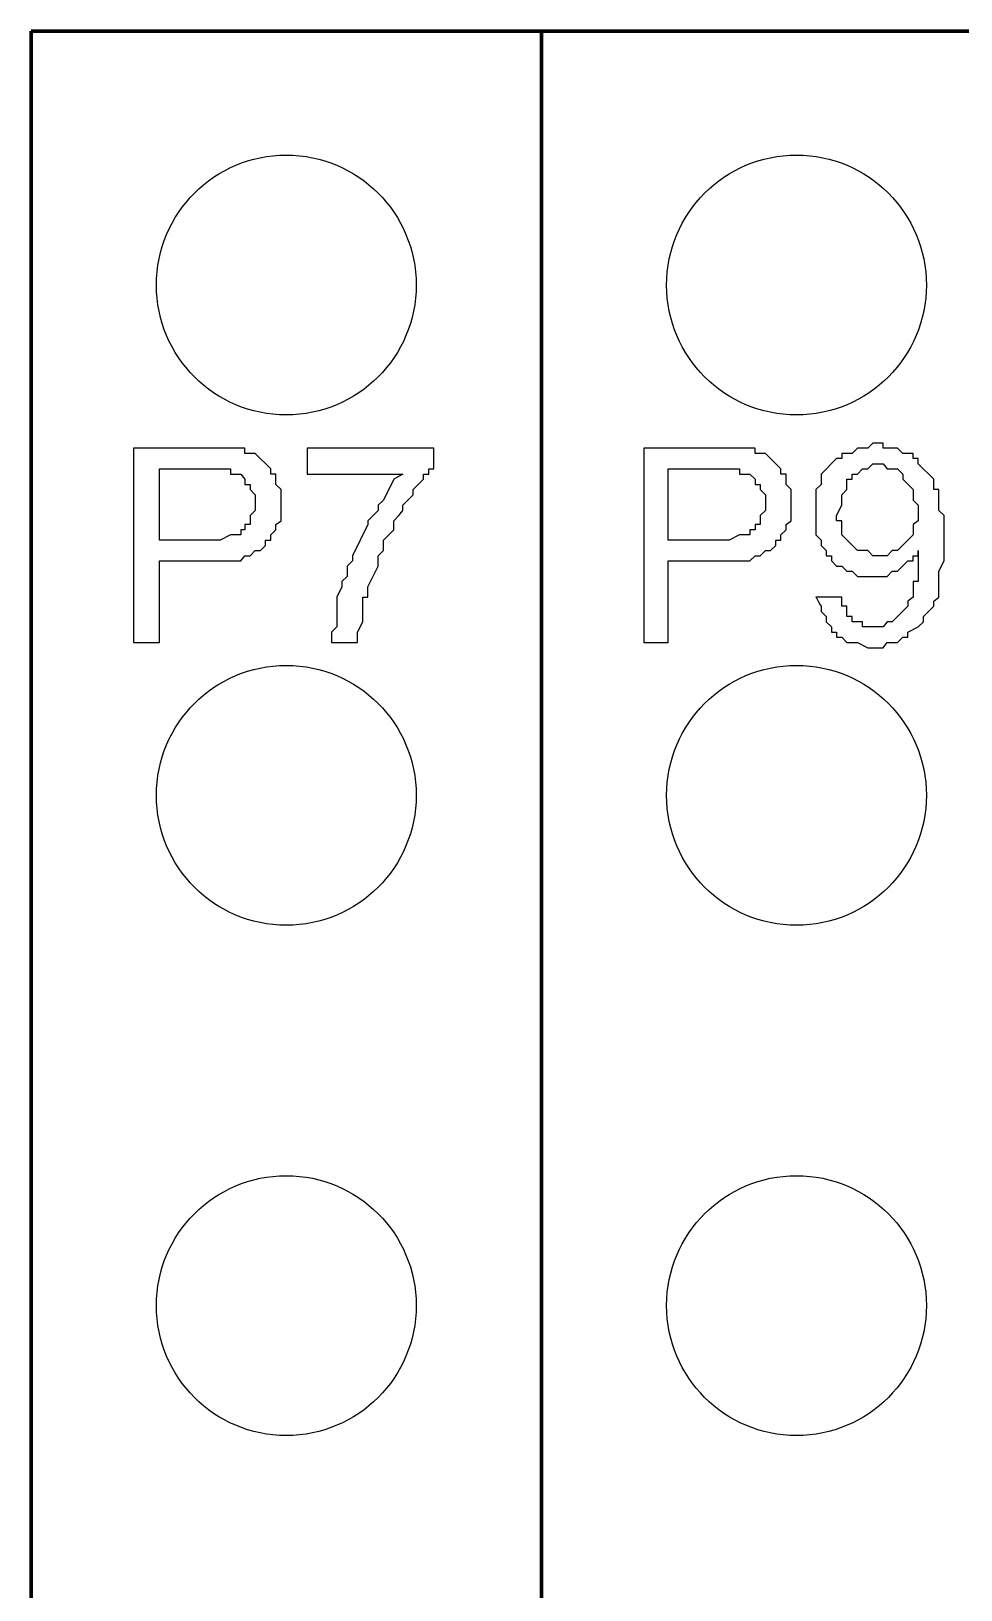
# Model space of a CAD drawing. Header units: millimetres. Extents: x -109 to -14.2, y -107.5 to -24.7.
# Drawn here: x -51.69 to -47.05, y -48.48 to -40.72 of the extents above; entities that cross this region are included whole.
import ezdxf

# ---------------------------------------------------------------- set-up
doc = ezdxf.new("R2010")
doc.units = ezdxf.units.MM
doc.header["$MEASUREMENT"] = 0
doc.layers.add('layer 1', color=7, linetype='Continuous')

msp = doc.modelspace()

# ---------------------------------------------------------------- linework, layer by layer
at = {"layer": 'layer 1', "color": 0}
for centre in [(-50.4162, -41.9801), (-47.8735, -41.9801), (-50.4162, -44.5228), (-47.8735, -44.5228), (-50.4162, -47.0655), (-47.8735, -47.0655)]:
    msp.add_ellipse(centre, major_axis=(0, 0.6474), ratio=1, dxfattribs=at)
at = {"layer": 'layer 1', "color": 0, "lineweight": 80}
for points in [[(-51.6876, -40.7152), (-51.6876, -40.7152), (-49.1449, -40.7152), (-49.1449, -40.7152)], [(-51.6875, -91.5042), (-51.6875, -91.5042), (-51.6875, -40.7152), (-51.6875, -40.7152)], [(-49.1449, -40.7152), (-49.1449, -40.7152), (-46.6087, -40.7152), (-46.6087, -40.7152)], [(-49.1448, -91.5042), (-49.1448, -91.5042), (-49.1448, -40.7152), (-49.1448, -40.7152)], [(-49.1448, -91.5042), (-49.1448, -91.5042), (-49.1448, -40.7152), (-49.1448, -40.7152)]]:
    msp.add_open_spline(points, degree=3, dxfattribs=at)
at = {"layer": 'layer 1', "color": 0}
for points, knots in [([(-47.7768, -43.5354), (-47.7768, -43.5354), (-47.6477, -43.5354), (-47.6477, -43.5354), (-47.6477, -43.5354), (-47.6477, -43.5354), (-47.6477, -43.5806), (-47.6477, -43.5806), (-47.6477, -43.5806), (-47.6477, -43.5806), (-47.6219, -43.5806), (-47.6219, -43.5806), (-47.6219, -43.5806), (-47.6219, -43.5806), (-47.6219, -43.6322), (-47.6219, -43.6322), (-47.6219, -43.6322), (-47.6219, -43.6322), (-47.5961, -43.6322), (-47.5961, -43.6322), (-47.5961, -43.6322), (-47.5961, -43.6322), (-47.5961, -43.658), (-47.5961, -43.658), (-47.5961, -43.658), (-47.5961, -43.658), (-47.5444, -43.658), (-47.5444, -43.658), (-47.5444, -43.658), (-47.5444, -43.658), (-47.5444, -43.6838), (-47.5444, -43.6838), (-47.5444, -43.6838), (-47.5444, -43.6838), (-47.4412, -43.6838), (-47.4412, -43.6838), (-47.4412, -43.6838), (-47.4412, -43.6838), (-47.4218, -43.658), (-47.4218, -43.658), (-47.4218, -43.658), (-47.4218, -43.658), (-47.396, -43.658), (-47.396, -43.658), (-47.396, -43.658), (-47.396, -43.658), (-47.3186, -43.5806), (-47.3186, -43.5806), (-47.3186, -43.5806), (-47.3186, -43.5806), (-47.3186, -43.5548), (-47.3186, -43.5548), (-47.3186, -43.5548), (-47.3186, -43.5548), (-47.2927, -43.5354), (-47.2927, -43.5354), (-47.2927, -43.5354), (-47.2927, -43.5354), (-47.2927, -43.458), (-47.2927, -43.458), (-47.2927, -43.458), (-47.2927, -43.458), (-47.267, -43.458), (-47.267, -43.458), (-47.267, -43.458), (-47.267, -43.458), (-47.267, -43.3031), (-47.267, -43.3031), (-47.267, -43.3031), (-47.267, -43.3031), (-47.267, -43.3289), (-47.267, -43.3289), (-47.267, -43.3289), (-47.267, -43.3289), (-47.2927, -43.3289), (-47.2927, -43.3289), (-47.2927, -43.3289), (-47.2927, -43.3289), (-47.2927, -43.3547), (-47.2927, -43.3547), (-47.2927, -43.3547), (-47.2927, -43.3547), (-47.3186, -43.3547), (-47.3186, -43.3547), (-47.3186, -43.3547), (-47.3186, -43.3547), (-47.3702, -43.4063), (-47.3702, -43.4063), (-47.3702, -43.4063), (-47.3702, -43.4063), (-47.396, -43.4063), (-47.396, -43.4063), (-47.396, -43.4063), (-47.396, -43.4063), (-47.4218, -43.4322), (-47.4218, -43.4322), (-47.4218, -43.4322), (-47.4218, -43.4322), (-47.5703, -43.4322), (-47.5703, -43.4322), (-47.5703, -43.4322), (-47.5703, -43.4322), (-47.5961, -43.4063), (-47.5961, -43.4063), (-47.5961, -43.4063), (-47.5961, -43.4063), (-47.6219, -43.4063), (-47.6219, -43.4063), (-47.6219, -43.4063), (-47.6219, -43.4063), (-47.6477, -43.3805), (-47.6477, -43.3805), (-47.6477, -43.3805), (-47.6477, -43.3805), (-47.6735, -43.3805), (-47.6735, -43.3805), (-47.6735, -43.3805), (-47.6735, -43.3805), (-47.6993, -43.3547), (-47.6993, -43.3547), (-47.6993, -43.3547), (-47.6993, -43.3547), (-47.6993, -43.3289), (-47.6993, -43.3289), (-47.6993, -43.3289), (-47.6993, -43.3289), (-47.7251, -43.3289), (-47.7251, -43.3289), (-47.7251, -43.3289), (-47.7251, -43.3289), (-47.7251, -43.3031), (-47.7251, -43.3031), (-47.7251, -43.3031), (-47.7251, -43.3031), (-47.751, -43.2773), (-47.751, -43.2773), (-47.751, -43.2773), (-47.751, -43.2773), (-47.751, -43.2515), (-47.751, -43.2515), (-47.751, -43.2515), (-47.751, -43.2515), (-47.7768, -43.2256), (-47.7768, -43.2256), (-47.7768, -43.2256), (-47.7768, -43.2256), (-47.7768, -42.9998), (-47.7768, -42.9998), (-47.7768, -42.9998), (-47.7768, -42.9998), (-47.751, -42.9739), (-47.751, -42.9739), (-47.751, -42.9739), (-47.751, -42.9739), (-47.751, -42.9223), (-47.751, -42.9223), (-47.751, -42.9223), (-47.751, -42.9223), (-47.6735, -42.8449), (-47.6735, -42.8449), (-47.6735, -42.8449), (-47.6735, -42.8449), (-47.6477, -42.8449), (-47.6477, -42.8449), (-47.6477, -42.8449), (-47.6477, -42.8449), (-47.6477, -42.8191), (-47.6477, -42.8191), (-47.6477, -42.8191), (-47.6477, -42.8191), (-47.5961, -42.8191), (-47.5961, -42.8191), (-47.5961, -42.8191), (-47.5961, -42.8191), (-47.5703, -42.7933), (-47.5703, -42.7933), (-47.5703, -42.7933), (-47.5703, -42.7933), (-47.5186, -42.7933), (-47.5186, -42.7933), (-47.5186, -42.7933), (-47.5186, -42.7933), (-47.4928, -42.7674), (-47.4928, -42.7674), (-47.4928, -42.7674), (-47.4928, -42.7674), (-47.4412, -42.7674), (-47.4412, -42.7674), (-47.4412, -42.7674), (-47.4412, -42.7674), (-47.4412, -42.7933), (-47.4412, -42.7933), (-47.4412, -42.7933), (-47.4412, -42.7933), (-47.3702, -42.7933), (-47.3702, -42.7933), (-47.3702, -42.7933), (-47.3702, -42.7933), (-47.3444, -42.8191), (-47.3444, -42.8191), (-47.3444, -42.8191), (-47.3444, -42.8191), (-47.2927, -42.8191), (-47.2927, -42.8191), (-47.2927, -42.8191), (-47.2927, -42.8191), (-47.2927, -42.8449), (-47.2927, -42.8449), (-47.2927, -42.8449), (-47.2927, -42.8449), (-47.267, -42.8449), (-47.267, -42.8449), (-47.267, -42.8449), (-47.267, -42.8449), (-47.267, -42.8707), (-47.267, -42.8707), (-47.267, -42.8707), (-47.267, -42.8707), (-47.1895, -42.9481), (-47.1895, -42.9481), (-47.1895, -42.9481), (-47.1895, -42.9481), (-47.1895, -42.9998), (-47.1895, -42.9998), (-47.1895, -42.9998), (-47.1895, -42.9998), (-47.1637, -42.9998), (-47.1637, -42.9998), (-47.1637, -42.9998), (-47.1637, -42.9998), (-47.1637, -43.103), (-47.1637, -43.103), (-47.1637, -43.103), (-47.1637, -43.103), (-47.1379, -43.1288), (-47.1379, -43.1288), (-47.1379, -43.1288), (-47.1379, -43.1288), (-47.1379, -43.3547), (-47.1379, -43.3547), (-47.1379, -43.3547), (-47.1379, -43.3547), (-47.1637, -43.4063), (-47.1637, -43.4063), (-47.1637, -43.4063), (-47.1637, -43.4063), (-47.1637, -43.5354), (-47.1637, -43.5354), (-47.1637, -43.5354), (-47.1637, -43.5354), (-47.1895, -43.5548), (-47.1895, -43.5548), (-47.1895, -43.5548), (-47.1895, -43.5548), (-47.1895, -43.5806), (-47.1895, -43.5806), (-47.1895, -43.5806), (-47.1895, -43.5806), (-47.2411, -43.6322), (-47.2411, -43.6322), (-47.2411, -43.6322), (-47.2411, -43.6322), (-47.2411, -43.658), (-47.2411, -43.658), (-47.2411, -43.658), (-47.2411, -43.658), (-47.267, -43.6838), (-47.267, -43.6838), (-47.267, -43.6838), (-47.267, -43.6838), (-47.3186, -43.7096), (-47.3186, -43.7096), (-47.3186, -43.7096), (-47.3186, -43.7096), (-47.3186, -43.7355), (-47.3186, -43.7355), (-47.3186, -43.7355), (-47.3186, -43.7355), (-47.3444, -43.7355), (-47.3444, -43.7355), (-47.3444, -43.7355), (-47.3444, -43.7355), (-47.3702, -43.7613), (-47.3702, -43.7613), (-47.3702, -43.7613), (-47.3702, -43.7613), (-47.4218, -43.7613), (-47.4218, -43.7613), (-47.4218, -43.7613), (-47.4218, -43.7613), (-47.4412, -43.7871), (-47.4412, -43.7871), (-47.4412, -43.7871), (-47.4412, -43.7871), (-47.5186, -43.7871), (-47.5186, -43.7871), (-47.5186, -43.7871), (-47.5186, -43.7871), (-47.5703, -43.7613), (-47.5703, -43.7613), (-47.5703, -43.7613), (-47.5703, -43.7613), (-47.6219, -43.7613), (-47.6219, -43.7613), (-47.6219, -43.7613), (-47.6219, -43.7613), (-47.6477, -43.7355), (-47.6477, -43.7355), (-47.6477, -43.7355), (-47.6477, -43.7355), (-47.6735, -43.7355), (-47.6735, -43.7355), (-47.6735, -43.7355), (-47.6735, -43.7355), (-47.6735, -43.7096), (-47.6735, -43.7096), (-47.6735, -43.7096), (-47.6735, -43.7096), (-47.6993, -43.7096), (-47.6993, -43.7096), (-47.6993, -43.7096), (-47.6993, -43.7096), (-47.6993, -43.6838), (-47.6993, -43.6838), (-47.6993, -43.6838), (-47.6993, -43.6838), (-47.7251, -43.658), (-47.7251, -43.658), (-47.7251, -43.658), (-47.7251, -43.658), (-47.7251, -43.6322), (-47.7251, -43.6322), (-47.7251, -43.6322), (-47.7251, -43.6322), (-47.751, -43.6064), (-47.751, -43.6064), (-47.751, -43.6064), (-47.751, -43.6064), (-47.751, -43.5806), (-47.751, -43.5806), (-47.751, -43.5806), (-47.751, -43.5806), (-47.7768, -43.5354), (-47.7768, -43.5354)], [0, 0, 0, 0, 0.011494, 0.011494, 0.011494, 0.011494, 0.022989, 0.022989, 0.022989, 0.022989, 0.034483, 0.034483, 0.034483, 0.034483, 0.045977, 0.045977, 0.045977, 0.045977, 0.057471, 0.057471, 0.057471, 0.057471, 0.068966, 0.068966, 0.068966, 0.068966, 0.08046, 0.08046, 0.08046, 0.08046, 0.091954, 0.091954, 0.091954, 0.091954, 0.103448, 0.103448, 0.103448, 0.103448, 0.114943, 0.114943, 0.114943, 0.114943, 0.126437, 0.126437, 0.126437, 0.126437, 0.137931, 0.137931, 0.137931, 0.137931, 0.149425, 0.149425, 0.149425, 0.149425, 0.16092, 0.16092, 0.16092, 0.16092, 0.172414, 0.172414, 0.172414, 0.172414, 0.183908, 0.183908, 0.183908, 0.183908, 0.195402, 0.195402, 0.195402, 0.195402, 0.206897, 0.206897, 0.206897, 0.206897, 0.218391, 0.218391, 0.218391, 0.218391, 0.229885, 0.229885, 0.229885, 0.229885, 0.241379, 0.241379, 0.241379, 0.241379, 0.252874, 0.252874, 0.252874, 0.252874, 0.264368, 0.264368, 0.264368, 0.264368, 0.275862, 0.275862, 0.275862, 0.275862, 0.287356, 0.287356, 0.287356, 0.287356, 0.298851, 0.298851, 0.298851, 0.298851, 0.310345, 0.310345, 0.310345, 0.310345, 0.321839, 0.321839, 0.321839, 0.321839, 0.333333, 0.333333, 0.333333, 0.333333, 0.344828, 0.344828, 0.344828, 0.344828, 0.356322, 0.356322, 0.356322, 0.356322, 0.367816, 0.367816, 0.367816, 0.367816, 0.37931, 0.37931, 0.37931, 0.37931, 0.390805, 0.390805, 0.390805, 0.390805, 0.402299, 0.402299, 0.402299, 0.402299, 0.413793, 0.413793, 0.413793, 0.413793, 0.425287, 0.425287, 0.425287, 0.425287, 0.436782, 0.436782, 0.436782, 0.436782, 0.448276, 0.448276, 0.448276, 0.448276, 0.45977, 0.45977, 0.45977, 0.45977, 0.471264, 0.471264, 0.471264, 0.471264, 0.482759, 0.482759, 0.482759, 0.482759, 0.494253, 0.494253, 0.494253, 0.494253, 0.505747, 0.505747, 0.505747, 0.505747, 0.517241, 0.517241, 0.517241, 0.517241, 0.528736, 0.528736, 0.528736, 0.528736, 0.54023, 0.54023, 0.54023, 0.54023, 0.551724, 0.551724, 0.551724, 0.551724, 0.563218, 0.563218, 0.563218, 0.563218, 0.574713, 0.574713, 0.574713, 0.574713, 0.586207, 0.586207, 0.586207, 0.586207, 0.597701, 0.597701, 0.597701, 0.597701, 0.609195, 0.609195, 0.609195, 0.609195, 0.62069, 0.62069, 0.62069, 0.62069, 0.632184, 0.632184, 0.632184, 0.632184, 0.643678, 0.643678, 0.643678, 0.643678, 0.655172, 0.655172, 0.655172, 0.655172, 0.666667, 0.666667, 0.666667, 0.666667, 0.678161, 0.678161, 0.678161, 0.678161, 0.689655, 0.689655, 0.689655, 0.689655, 0.701149, 0.701149, 0.701149, 0.701149, 0.712644, 0.712644, 0.712644, 0.712644, 0.724138, 0.724138, 0.724138, 0.724138, 0.735632, 0.735632, 0.735632, 0.735632, 0.747126, 0.747126, 0.747126, 0.747126, 0.758621, 0.758621, 0.758621, 0.758621, 0.770115, 0.770115, 0.770115, 0.770115, 0.781609, 0.781609, 0.781609, 0.781609, 0.793103, 0.793103, 0.793103, 0.793103, 0.804598, 0.804598, 0.804598, 0.804598, 0.816092, 0.816092, 0.816092, 0.816092, 0.827586, 0.827586, 0.827586, 0.827586, 0.83908, 0.83908, 0.83908, 0.83908, 0.850575, 0.850575, 0.850575, 0.850575, 0.862069, 0.862069, 0.862069, 0.862069, 0.873563, 0.873563, 0.873563, 0.873563, 0.885057, 0.885057, 0.885057, 0.885057, 0.896552, 0.896552, 0.896552, 0.896552, 0.908046, 0.908046, 0.908046, 0.908046, 0.91954, 0.91954, 0.91954, 0.91954, 0.931034, 0.931034, 0.931034, 0.931034, 0.942529, 0.942529, 0.942529, 0.942529, 0.954023, 0.954023, 0.954023, 0.954023, 0.965517, 0.965517, 0.965517, 0.965517, 0.977011, 0.977011, 0.977011, 0.977012, 1, 1, 1, 1]), ([(-51.1776, -43.7613), (-51.1776, -43.7613), (-51.1776, -42.7933), (-51.1776, -42.7933), (-51.1776, -42.7933), (-51.1776, -42.7933), (-50.8227, -42.7933), (-50.8227, -42.7933), (-50.8227, -42.7933), (-50.7625, -42.7933), (-50.7022, -42.7933), (-50.642, -42.7933), (-50.642, -42.7933), (-50.642, -42.7933), (-50.6227, -42.7933), (-50.6227, -42.7933), (-50.6227, -42.7933), (-50.6227, -42.7933), (-50.6227, -42.8191), (-50.6227, -42.8191), (-50.6227, -42.8191), (-50.6227, -42.8191), (-50.571, -42.8191), (-50.571, -42.8191), (-50.571, -42.8191), (-50.571, -42.8191), (-50.4936, -42.8965), (-50.4936, -42.8965), (-50.4936, -42.8965), (-50.4936, -42.8965), (-50.4936, -42.9223), (-50.4936, -42.9223), (-50.4936, -42.9223), (-50.4936, -42.9223), (-50.4678, -42.9223), (-50.4678, -42.9223), (-50.4678, -42.9223), (-50.4678, -42.9223), (-50.4678, -42.9739), (-50.4678, -42.9739), (-50.4678, -42.9739), (-50.4678, -42.9739), (-50.4419, -42.9998), (-50.4419, -42.9998), (-50.4419, -42.9998), (-50.4419, -42.9998), (-50.4419, -43.1546), (-50.4419, -43.1546), (-50.4419, -43.1546), (-50.4419, -43.1546), (-50.4678, -43.174), (-50.4678, -43.174), (-50.4678, -43.174), (-50.4678, -43.174), (-50.4678, -43.1998), (-50.4678, -43.1998), (-50.4678, -43.1998), (-50.4678, -43.1998), (-50.4936, -43.2256), (-50.4936, -43.2256), (-50.4936, -43.2256), (-50.4936, -43.2256), (-50.4936, -43.2515), (-50.4936, -43.2515), (-50.4936, -43.2515), (-50.4936, -43.2515), (-50.5194, -43.2515), (-50.5194, -43.2515), (-50.5194, -43.2515), (-50.5194, -43.2515), (-50.5194, -43.2773), (-50.5194, -43.2773), (-50.5194, -43.2773), (-50.5194, -43.2773), (-50.5452, -43.3031), (-50.5452, -43.3031), (-50.5452, -43.3031), (-50.5452, -43.3031), (-50.571, -43.3031), (-50.571, -43.3031), (-50.571, -43.3031), (-50.571, -43.3031), (-50.5968, -43.3289), (-50.5968, -43.3289), (-50.5968, -43.3289), (-50.5968, -43.3289), (-50.6227, -43.3289), (-50.6227, -43.3289), (-50.6227, -43.3289), (-50.6227, -43.3289), (-50.642, -43.3547), (-50.642, -43.3547), (-50.642, -43.3547), (-50.642, -43.3547), (-51.0486, -43.3547), (-51.0486, -43.3547), (-51.0486, -43.3547), (-51.0486, -43.3547), (-51.0486, -43.7613), (-51.0486, -43.7613), (-51.0486, -43.7613), (-51.0486, -43.7613), (-51.1776, -43.7613), (-51.1776, -43.7613)], [0, 0, 0, 0, 0.037037, 0.037037, 0.037037, 0.037037, 0.074074, 0.074074, 0.074074, 0.074074, 0.111111, 0.111111, 0.111111, 0.111111, 0.148148, 0.148148, 0.148148, 0.148148, 0.185185, 0.185185, 0.185185, 0.185185, 0.222222, 0.222222, 0.222222, 0.222222, 0.259259, 0.259259, 0.259259, 0.259259, 0.296296, 0.296296, 0.296296, 0.296296, 0.333333, 0.333333, 0.333333, 0.333333, 0.37037, 0.37037, 0.37037, 0.37037, 0.407407, 0.407407, 0.407407, 0.407407, 0.444444, 0.444444, 0.444444, 0.444444, 0.481481, 0.481481, 0.481481, 0.481481, 0.518519, 0.518519, 0.518519, 0.518519, 0.555556, 0.555556, 0.555556, 0.555556, 0.592593, 0.592593, 0.592593, 0.592593, 0.62963, 0.62963, 0.62963, 0.62963, 0.666667, 0.666667, 0.666667, 0.666667, 0.703704, 0.703704, 0.703704, 0.703704, 0.740741, 0.740741, 0.740741, 0.740741, 0.777778, 0.777778, 0.777778, 0.777778, 0.814815, 0.814815, 0.814815, 0.814815, 0.851852, 0.851852, 0.851852, 0.851852, 0.888889, 0.888889, 0.888889, 0.888889, 0.925926, 0.925926, 0.925926, 0.925926, 1, 1, 1, 1]), ([(-50.3129, -42.9223), (-50.3129, -42.9223), (-50.3129, -42.7933), (-50.3129, -42.7933), (-50.3129, -42.7933), (-50.3129, -42.7933), (-49.6805, -42.7933), (-49.6805, -42.7933), (-49.6805, -42.7933), (-49.6805, -42.7933), (-49.6805, -42.8965), (-49.6805, -42.8965), (-49.6805, -42.8965), (-49.6805, -42.8965), (-49.7062, -42.8965), (-49.7062, -42.8965), (-49.7062, -42.8965), (-49.7062, -42.8965), (-49.7062, -42.9223), (-49.7062, -42.9223), (-49.7062, -42.9223), (-49.7062, -42.9223), (-49.7321, -42.9223), (-49.7321, -42.9223), (-49.7321, -42.9223), (-49.7321, -42.9223), (-49.7321, -42.9481), (-49.7321, -42.9481), (-49.7321, -42.9481), (-49.7321, -42.9481), (-49.7837, -42.9998), (-49.7837, -42.9998), (-49.7837, -42.9998), (-49.7837, -42.9998), (-49.7837, -43.0256), (-49.7837, -43.0256), (-49.7837, -43.0256), (-49.7837, -43.0256), (-49.8353, -43.0772), (-49.8353, -43.0772), (-49.8353, -43.0772), (-49.8353, -43.0772), (-49.8353, -43.103), (-49.8353, -43.103), (-49.8353, -43.103), (-49.8353, -43.103), (-49.8547, -43.1288), (-49.8547, -43.1288), (-49.8547, -43.1288), (-49.8547, -43.1288), (-49.8805, -43.1546), (-49.8805, -43.1546), (-49.8805, -43.1546), (-49.8805, -43.1546), (-49.8805, -43.1998), (-49.8805, -43.1998), (-49.8805, -43.1998), (-49.8805, -43.1998), (-49.9321, -43.2515), (-49.9321, -43.2515), (-49.9321, -43.2515), (-49.9321, -43.2515), (-49.9321, -43.3031), (-49.9321, -43.3031), (-49.9321, -43.3031), (-49.9321, -43.3031), (-49.9579, -43.3289), (-49.9579, -43.3289), (-49.9579, -43.3289), (-49.9579, -43.3289), (-49.9579, -43.3805), (-49.9579, -43.3805), (-49.9579, -43.3805), (-49.9579, -43.3805), (-50.0096, -43.4838), (-50.0096, -43.4838), (-50.0096, -43.4838), (-50.0096, -43.4838), (-50.0096, -43.5354), (-50.0096, -43.5354), (-50.0096, -43.5354), (-50.0096, -43.5354), (-50.0354, -43.5354), (-50.0354, -43.5354), (-50.0354, -43.5354), (-50.0354, -43.5354), (-50.0354, -43.658), (-50.0354, -43.658), (-50.0354, -43.658), (-50.0354, -43.658), (-50.0612, -43.7096), (-50.0612, -43.7096), (-50.0612, -43.7096), (-50.0612, -43.7096), (-50.0612, -43.7613), (-50.0612, -43.7613), (-50.0612, -43.7613), (-50.0612, -43.7613), (-50.1903, -43.7613), (-50.1903, -43.7613), (-50.1903, -43.7613), (-50.1903, -43.7613), (-50.1903, -43.7096), (-50.1903, -43.7096), (-50.1903, -43.7096), (-50.1903, -43.7096), (-50.1645, -43.6838), (-50.1645, -43.6838), (-50.1645, -43.6838), (-50.1645, -43.6838), (-50.1645, -43.5354), (-50.1645, -43.5354), (-50.1645, -43.5354), (-50.1645, -43.5354), (-50.1386, -43.4838), (-50.1386, -43.4838), (-50.1386, -43.4838), (-50.1386, -43.4838), (-50.1386, -43.458), (-50.1386, -43.458), (-50.1386, -43.458), (-50.1386, -43.458), (-50.1128, -43.4322), (-50.1128, -43.4322), (-50.1128, -43.4322), (-50.1128, -43.4322), (-50.1128, -43.3805), (-50.1128, -43.3805), (-50.1128, -43.3805), (-50.1128, -43.3805), (-50.087, -43.3547), (-50.087, -43.3547), (-50.087, -43.3547), (-50.087, -43.3547), (-50.087, -43.3289), (-50.087, -43.3289), (-50.087, -43.3289), (-50.087, -43.3289), (-50.0096, -43.174), (-50.0096, -43.174), (-50.0096, -43.174), (-50.0096, -43.174), (-50.0096, -43.1546), (-50.0096, -43.1546), (-50.0096, -43.1546), (-50.0096, -43.1546), (-49.9579, -43.103), (-49.9579, -43.103), (-49.9579, -43.103), (-49.9579, -43.103), (-49.9579, -43.0772), (-49.9579, -43.0772), (-49.9579, -43.0772), (-49.9579, -43.0772), (-49.9321, -43.0514), (-49.9321, -43.0514), (-49.9321, -43.0514), (-49.9321, -43.0514), (-49.8805, -42.9481), (-49.8805, -42.9481), (-49.8805, -42.9481), (-49.8805, -42.9481), (-49.8353, -42.9223), (-49.8353, -42.9223), (-49.8353, -42.9223), (-49.8353, -42.9223), (-50.3129, -42.9223), (-50.3129, -42.9223)], [0, 0, 0, 0, 0.023256, 0.023256, 0.023256, 0.023256, 0.046512, 0.046512, 0.046512, 0.046512, 0.069767, 0.069767, 0.069767, 0.069767, 0.093023, 0.093023, 0.093023, 0.093023, 0.116279, 0.116279, 0.116279, 0.116279, 0.139535, 0.139535, 0.139535, 0.139535, 0.162791, 0.162791, 0.162791, 0.162791, 0.186047, 0.186047, 0.186047, 0.186047, 0.209302, 0.209302, 0.209302, 0.209302, 0.232558, 0.232558, 0.232558, 0.232558, 0.255814, 0.255814, 0.255814, 0.255814, 0.27907, 0.27907, 0.27907, 0.27907, 0.302326, 0.302326, 0.302326, 0.302326, 0.325581, 0.325581, 0.325581, 0.325581, 0.348837, 0.348837, 0.348837, 0.348837, 0.372093, 0.372093, 0.372093, 0.372093, 0.395349, 0.395349, 0.395349, 0.395349, 0.418605, 0.418605, 0.418605, 0.418605, 0.44186, 0.44186, 0.44186, 0.44186, 0.465116, 0.465116, 0.465116, 0.465116, 0.488372, 0.488372, 0.488372, 0.488372, 0.511628, 0.511628, 0.511628, 0.511628, 0.534884, 0.534884, 0.534884, 0.534884, 0.55814, 0.55814, 0.55814, 0.55814, 0.581395, 0.581395, 0.581395, 0.581395, 0.604651, 0.604651, 0.604651, 0.604651, 0.627907, 0.627907, 0.627907, 0.627907, 0.651163, 0.651163, 0.651163, 0.651163, 0.674419, 0.674419, 0.674419, 0.674419, 0.697674, 0.697674, 0.697674, 0.697674, 0.72093, 0.72093, 0.72093, 0.72093, 0.744186, 0.744186, 0.744186, 0.744186, 0.767442, 0.767442, 0.767442, 0.767442, 0.790698, 0.790698, 0.790698, 0.790698, 0.813953, 0.813953, 0.813953, 0.813953, 0.837209, 0.837209, 0.837209, 0.837209, 0.860465, 0.860465, 0.860465, 0.860465, 0.883721, 0.883721, 0.883721, 0.883721, 0.906977, 0.906977, 0.906977, 0.906977, 0.930233, 0.930233, 0.930233, 0.930233, 0.953488, 0.953488, 0.953488, 0.953488, 1, 1, 1, 1]), ([(-48.6351, -43.7613), (-48.6351, -43.7613), (-48.6351, -42.7933), (-48.6351, -42.7933), (-48.6351, -42.7933), (-48.6351, -42.7933), (-48.2801, -42.7933), (-48.2801, -42.7933), (-48.2801, -42.7933), (-48.222, -42.7933), (-48.164, -42.7933), (-48.1059, -42.7933), (-48.1059, -42.7933), (-48.1059, -42.7933), (-48.0801, -42.7933), (-48.0801, -42.7933), (-48.0801, -42.7933), (-48.0801, -42.7933), (-48.0801, -42.8191), (-48.0801, -42.8191), (-48.0801, -42.8191), (-48.0801, -42.8191), (-48.0284, -42.8191), (-48.0284, -42.8191), (-48.0284, -42.8191), (-48.0284, -42.8191), (-47.951, -42.8965), (-47.951, -42.8965), (-47.951, -42.8965), (-47.951, -42.8965), (-47.951, -42.9223), (-47.951, -42.9223), (-47.951, -42.9223), (-47.951, -42.9223), (-47.9252, -42.9223), (-47.9252, -42.9223), (-47.9252, -42.9223), (-47.9252, -42.9223), (-47.9252, -42.9739), (-47.9252, -42.9739), (-47.9252, -42.9739), (-47.9252, -42.9739), (-47.8994, -42.9998), (-47.8994, -42.9998), (-47.8994, -42.9998), (-47.8994, -42.9998), (-47.8994, -43.1546), (-47.8994, -43.1546), (-47.8994, -43.1546), (-47.8994, -43.1546), (-47.9252, -43.174), (-47.9252, -43.174), (-47.9252, -43.174), (-47.9252, -43.174), (-47.9252, -43.1998), (-47.9252, -43.1998), (-47.9252, -43.1998), (-47.9252, -43.1998), (-47.951, -43.2256), (-47.951, -43.2256), (-47.951, -43.2256), (-47.951, -43.2256), (-47.951, -43.2515), (-47.951, -43.2515), (-47.951, -43.2515), (-47.951, -43.2515), (-47.9768, -43.2515), (-47.9768, -43.2515), (-47.9768, -43.2515), (-47.9768, -43.2515), (-47.9768, -43.2773), (-47.9768, -43.2773), (-47.9768, -43.2773), (-47.9768, -43.2773), (-48.0027, -43.3031), (-48.0027, -43.3031), (-48.0027, -43.3031), (-48.0027, -43.3031), (-48.0284, -43.3031), (-48.0284, -43.3031), (-48.0284, -43.3031), (-48.0284, -43.3031), (-48.0543, -43.3289), (-48.0543, -43.3289), (-48.0543, -43.3289), (-48.0543, -43.3289), (-48.0801, -43.3289), (-48.0801, -43.3289), (-48.0801, -43.3289), (-48.0801, -43.3289), (-48.1059, -43.3547), (-48.1059, -43.3547), (-48.1059, -43.3547), (-48.1059, -43.3547), (-48.5125, -43.3547), (-48.5125, -43.3547), (-48.5125, -43.3547), (-48.5125, -43.3547), (-48.5125, -43.7613), (-48.5125, -43.7613), (-48.5125, -43.7613), (-48.5125, -43.7613), (-48.6351, -43.7613), (-48.6351, -43.7613)], [0, 0, 0, 0, 0.037037, 0.037037, 0.037037, 0.037037, 0.074074, 0.074074, 0.074074, 0.074074, 0.111111, 0.111111, 0.111111, 0.111111, 0.148148, 0.148148, 0.148148, 0.148148, 0.185185, 0.185185, 0.185185, 0.185185, 0.222222, 0.222222, 0.222222, 0.222222, 0.259259, 0.259259, 0.259259, 0.259259, 0.296296, 0.296296, 0.296296, 0.296296, 0.333333, 0.333333, 0.333333, 0.333333, 0.37037, 0.37037, 0.37037, 0.37037, 0.407407, 0.407407, 0.407407, 0.407407, 0.444444, 0.444444, 0.444444, 0.444444, 0.481481, 0.481481, 0.481481, 0.481481, 0.518519, 0.518519, 0.518519, 0.518519, 0.555556, 0.555556, 0.555556, 0.555556, 0.592593, 0.592593, 0.592593, 0.592593, 0.62963, 0.62963, 0.62963, 0.62963, 0.666667, 0.666667, 0.666667, 0.666667, 0.703704, 0.703704, 0.703704, 0.703704, 0.740741, 0.740741, 0.740741, 0.740741, 0.777778, 0.777778, 0.777778, 0.777778, 0.814815, 0.814815, 0.814815, 0.814815, 0.851852, 0.851852, 0.851852, 0.851852, 0.888889, 0.888889, 0.888889, 0.888889, 0.925926, 0.925926, 0.925926, 0.925926, 1, 1, 1, 1]), ([(-47.267, -43.103), (-47.267, -43.103), (-47.267, -43.0772), (-47.267, -43.0772), (-47.267, -43.0772), (-47.267, -43.0772), (-47.2927, -43.0514), (-47.2927, -43.0514), (-47.2927, -43.0514), (-47.2927, -43.0514), (-47.2927, -42.9998), (-47.2927, -42.9998), (-47.2927, -42.9998), (-47.2927, -42.9998), (-47.3444, -42.9481), (-47.3444, -42.9481), (-47.3444, -42.9481), (-47.3444, -42.9481), (-47.3444, -42.9223), (-47.3444, -42.9223), (-47.3444, -42.9223), (-47.3444, -42.9223), (-47.3702, -42.8965), (-47.3702, -42.8965), (-47.3702, -42.8965), (-47.3702, -42.8965), (-47.4218, -42.8965), (-47.4218, -42.8965), (-47.4218, -42.8965), (-47.4218, -42.8965), (-47.4412, -42.8707), (-47.4412, -42.8707), (-47.4412, -42.8707), (-47.4412, -42.8707), (-47.4928, -42.8707), (-47.4928, -42.8707), (-47.4928, -42.8707), (-47.4928, -42.8707), (-47.5186, -42.8965), (-47.5186, -42.8965), (-47.5186, -42.8965), (-47.5186, -42.8965), (-47.5444, -42.8965), (-47.5444, -42.8965), (-47.5444, -42.8965), (-47.5444, -42.8965), (-47.5703, -42.9223), (-47.5703, -42.9223), (-47.5703, -42.9223), (-47.5703, -42.9223), (-47.5961, -42.9223), (-47.5961, -42.9223), (-47.5961, -42.9223), (-47.5961, -42.9223), (-47.5961, -42.9481), (-47.5961, -42.9481), (-47.5961, -42.9481), (-47.5961, -42.9481), (-47.6219, -42.9481), (-47.6219, -42.9481), (-47.6219, -42.9481), (-47.6219, -42.9481), (-47.6219, -42.9998), (-47.6219, -42.9998), (-47.6219, -42.9998), (-47.6219, -42.9998), (-47.6477, -43.0256), (-47.6477, -43.0256), (-47.6477, -43.0256), (-47.6477, -43.0256), (-47.6477, -43.0772), (-47.6477, -43.0772), (-47.6477, -43.0772), (-47.6477, -43.0772), (-47.6735, -43.1288), (-47.6735, -43.1288), (-47.6735, -43.1288), (-47.6735, -43.1288), (-47.6735, -43.1546), (-47.6735, -43.1546), (-47.6735, -43.1546), (-47.6735, -43.1546), (-47.6477, -43.1546), (-47.6477, -43.1546), (-47.6477, -43.1546), (-47.6477, -43.1546), (-47.6477, -43.2256), (-47.6477, -43.2256), (-47.6477, -43.2256), (-47.6477, -43.2256), (-47.5703, -43.3031), (-47.5703, -43.3031), (-47.5703, -43.3031), (-47.5703, -43.3031), (-47.5186, -43.3031), (-47.5186, -43.3031), (-47.5186, -43.3031), (-47.5186, -43.3031), (-47.4928, -43.3289), (-47.4928, -43.3289), (-47.4928, -43.3289), (-47.4928, -43.3289), (-47.4218, -43.3289), (-47.4218, -43.3289), (-47.4218, -43.3289), (-47.4218, -43.3289), (-47.396, -43.3031), (-47.396, -43.3031), (-47.396, -43.3031), (-47.396, -43.3031), (-47.3702, -43.3031), (-47.3702, -43.3031), (-47.3702, -43.3031), (-47.3702, -43.3031), (-47.2927, -43.2256), (-47.2927, -43.2256), (-47.2927, -43.2256), (-47.2927, -43.2256), (-47.2927, -43.174), (-47.2927, -43.174), (-47.2927, -43.174), (-47.2927, -43.174), (-47.267, -43.1546), (-47.267, -43.1546), (-47.267, -43.1546), (-47.267, -43.1546), (-47.267, -43.103), (-47.267, -43.103)], [0, 0, 0, 0, 0.030303, 0.030303, 0.030303, 0.030303, 0.060606, 0.060606, 0.060606, 0.060606, 0.090909, 0.090909, 0.090909, 0.090909, 0.121212, 0.121212, 0.121212, 0.121212, 0.151515, 0.151515, 0.151515, 0.151515, 0.181818, 0.181818, 0.181818, 0.181818, 0.212121, 0.212121, 0.212121, 0.212121, 0.242424, 0.242424, 0.242424, 0.242424, 0.272727, 0.272727, 0.272727, 0.272727, 0.30303, 0.30303, 0.30303, 0.30303, 0.333333, 0.333333, 0.333333, 0.333333, 0.363636, 0.363636, 0.363636, 0.363636, 0.393939, 0.393939, 0.393939, 0.393939, 0.424242, 0.424242, 0.424242, 0.424242, 0.454545, 0.454545, 0.454545, 0.454545, 0.484848, 0.484848, 0.484848, 0.484848, 0.515152, 0.515152, 0.515152, 0.515152, 0.545455, 0.545455, 0.545455, 0.545455, 0.575758, 0.575758, 0.575758, 0.575758, 0.606061, 0.606061, 0.606061, 0.606061, 0.636364, 0.636364, 0.636364, 0.636364, 0.666667, 0.666667, 0.666667, 0.666667, 0.69697, 0.69697, 0.69697, 0.69697, 0.727273, 0.727273, 0.727273, 0.727273, 0.757576, 0.757576, 0.757576, 0.757576, 0.787879, 0.787879, 0.787879, 0.787879, 0.818182, 0.818182, 0.818182, 0.818182, 0.848485, 0.848485, 0.848485, 0.848485, 0.878788, 0.878788, 0.878788, 0.878788, 0.909091, 0.909091, 0.909091, 0.909091, 0.939394, 0.939394, 0.939394, 0.939394, 1, 1, 1, 1]), ([(-51.0486, -43.2515), (-51.0486, -43.2515), (-50.7453, -43.2515), (-50.7453, -43.2515), (-50.7453, -43.2515), (-50.7453, -43.2515), (-50.6936, -43.2256), (-50.6936, -43.2256), (-50.6936, -43.2256), (-50.6936, -43.2256), (-50.642, -43.2256), (-50.642, -43.2256), (-50.642, -43.2256), (-50.642, -43.2256), (-50.642, -43.1998), (-50.642, -43.1998), (-50.642, -43.1998), (-50.642, -43.1998), (-50.6227, -43.1998), (-50.6227, -43.1998), (-50.6227, -43.1998), (-50.6227, -43.1998), (-50.6227, -43.174), (-50.6227, -43.174), (-50.6227, -43.174), (-50.6227, -43.174), (-50.5968, -43.174), (-50.5968, -43.174), (-50.5968, -43.174), (-50.5968, -43.174), (-50.5968, -43.1288), (-50.5968, -43.1288), (-50.5968, -43.1288), (-50.5968, -43.1288), (-50.571, -43.103), (-50.571, -43.103), (-50.571, -43.103), (-50.571, -43.103), (-50.571, -43.0256), (-50.571, -43.0256), (-50.571, -43.0256), (-50.571, -43.0256), (-50.5968, -42.9998), (-50.5968, -42.9998), (-50.5968, -42.9998), (-50.5968, -42.9998), (-50.5968, -42.9739), (-50.5968, -42.9739), (-50.5968, -42.9739), (-50.5968, -42.9739), (-50.6227, -42.9739), (-50.6227, -42.9739), (-50.6227, -42.9739), (-50.6227, -42.9739), (-50.6227, -42.9481), (-50.6227, -42.9481), (-50.6227, -42.9481), (-50.6227, -42.9481), (-50.642, -42.9223), (-50.642, -42.9223), (-50.642, -42.9223), (-50.642, -42.9223), (-50.6936, -42.9223), (-50.6936, -42.9223), (-50.6936, -42.9223), (-50.6936, -42.9223), (-50.6936, -42.8965), (-50.6936, -42.8965), (-50.6936, -42.8965), (-50.6936, -42.8965), (-51.0486, -42.8965), (-51.0486, -42.8965), (-51.0486, -42.8965), (-51.0486, -42.8965), (-51.0486, -43.2515), (-51.0486, -43.2515)], [0, 0, 0, 0, 0.05, 0.05, 0.05, 0.05, 0.1, 0.1, 0.1, 0.1, 0.15, 0.15, 0.15, 0.15, 0.2, 0.2, 0.2, 0.2, 0.25, 0.25, 0.25, 0.25, 0.3, 0.3, 0.3, 0.3, 0.35, 0.35, 0.35, 0.35, 0.4, 0.4, 0.4, 0.4, 0.45, 0.45, 0.45, 0.45, 0.5, 0.5, 0.5, 0.5, 0.55, 0.55, 0.55, 0.55, 0.6, 0.6, 0.6, 0.6, 0.65, 0.65, 0.65, 0.65, 0.7, 0.7, 0.7, 0.7, 0.75, 0.75, 0.75, 0.75, 0.8, 0.8, 0.8, 0.8, 0.85, 0.85, 0.85, 0.85, 0.9, 0.9, 0.9, 0.9, 1, 1, 1, 1]), ([(-48.5125, -43.2515), (-48.5125, -43.2515), (-48.2092, -43.2515), (-48.2092, -43.2515), (-48.2092, -43.2515), (-48.2092, -43.2515), (-48.1575, -43.2256), (-48.1575, -43.2256), (-48.1575, -43.2256), (-48.1575, -43.2256), (-48.1059, -43.2256), (-48.1059, -43.2256), (-48.1059, -43.2256), (-48.1059, -43.2256), (-48.1059, -43.1998), (-48.1059, -43.1998), (-48.1059, -43.1998), (-48.1059, -43.1998), (-48.0801, -43.1998), (-48.0801, -43.1998), (-48.0801, -43.1998), (-48.0801, -43.1998), (-48.0801, -43.174), (-48.0801, -43.174), (-48.0801, -43.174), (-48.0801, -43.174), (-48.0543, -43.174), (-48.0543, -43.174), (-48.0543, -43.174), (-48.0543, -43.174), (-48.0543, -43.1288), (-48.0543, -43.1288), (-48.0543, -43.1288), (-48.0543, -43.1288), (-48.0284, -43.103), (-48.0284, -43.103), (-48.0284, -43.103), (-48.0284, -43.103), (-48.0284, -43.0256), (-48.0284, -43.0256), (-48.0284, -43.0256), (-48.0284, -43.0256), (-48.0543, -42.9998), (-48.0543, -42.9998), (-48.0543, -42.9998), (-48.0543, -42.9998), (-48.0543, -42.9739), (-48.0543, -42.9739), (-48.0543, -42.9739), (-48.0543, -42.9739), (-48.0801, -42.9739), (-48.0801, -42.9739), (-48.0801, -42.9739), (-48.0801, -42.9739), (-48.0801, -42.9481), (-48.0801, -42.9481), (-48.0801, -42.9481), (-48.0801, -42.9481), (-48.1059, -42.9223), (-48.1059, -42.9223), (-48.1059, -42.9223), (-48.1059, -42.9223), (-48.1575, -42.9223), (-48.1575, -42.9223), (-48.1575, -42.9223), (-48.1575, -42.9223), (-48.1575, -42.8965), (-48.1575, -42.8965), (-48.1575, -42.8965), (-48.1575, -42.8965), (-48.5125, -42.8965), (-48.5125, -42.8965), (-48.5125, -42.8965), (-48.5125, -42.8965), (-48.5125, -43.2515), (-48.5125, -43.2515)], [0, 0, 0, 0, 0.05, 0.05, 0.05, 0.05, 0.1, 0.1, 0.1, 0.1, 0.15, 0.15, 0.15, 0.15, 0.2, 0.2, 0.2, 0.2, 0.25, 0.25, 0.25, 0.25, 0.3, 0.3, 0.3, 0.3, 0.35, 0.35, 0.35, 0.35, 0.4, 0.4, 0.4, 0.4, 0.45, 0.45, 0.45, 0.45, 0.5, 0.5, 0.5, 0.5, 0.55, 0.55, 0.55, 0.55, 0.6, 0.6, 0.6, 0.6, 0.65, 0.65, 0.65, 0.65, 0.7, 0.7, 0.7, 0.7, 0.75, 0.75, 0.75, 0.75, 0.8, 0.8, 0.8, 0.8, 0.85, 0.85, 0.85, 0.85, 0.9, 0.9, 0.9, 0.9, 1, 1, 1, 1])]:
    msp.add_open_spline(points, degree=3, knots=knots, dxfattribs=at)

doc.saveas('drawing.dxf')
